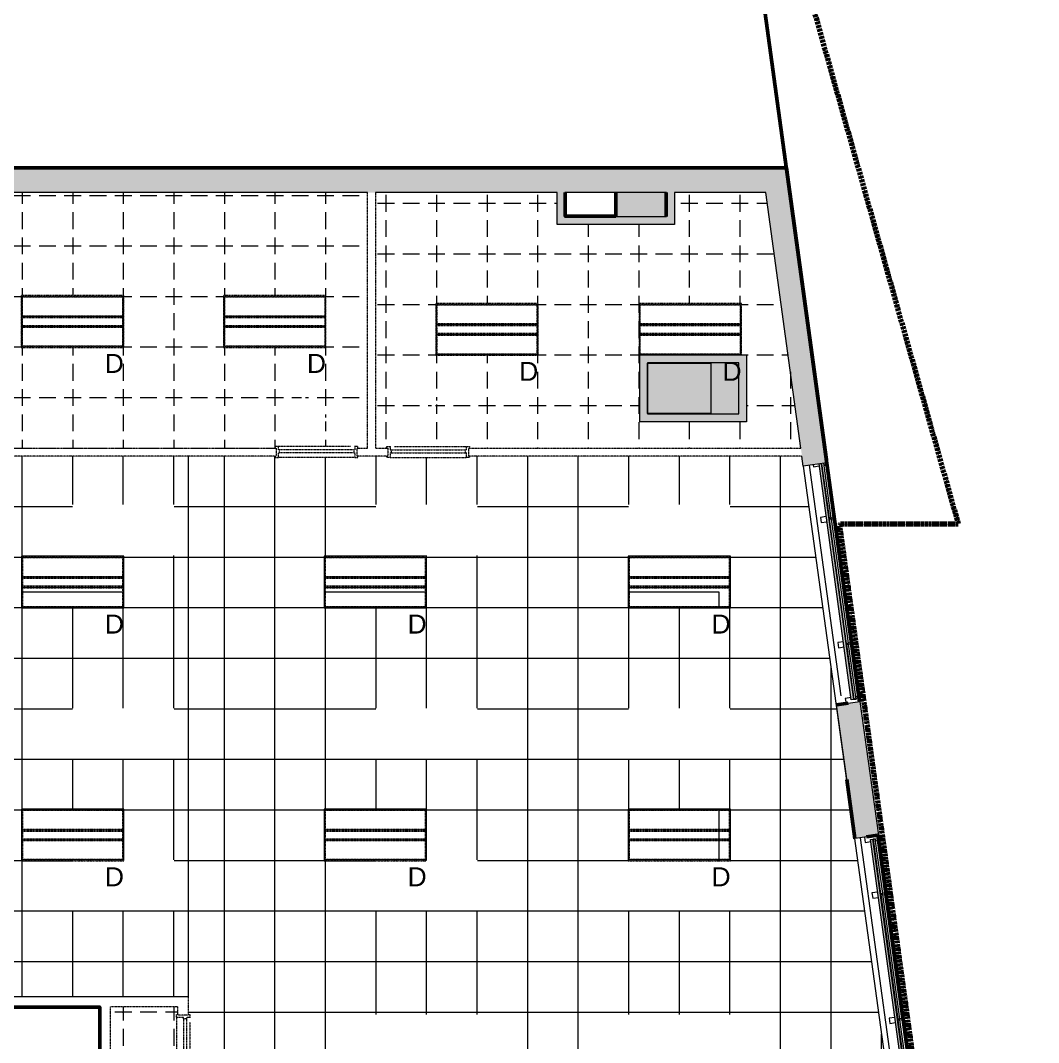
# Model space of a CAD drawing. Header units: inches. Extents: x 842 to 2180, y -10 to 1751.
# Drawn here: x 1696.8 to 2180.1, y 995.1 to 1480.4 of the extents above; entities that cross this region are included whole.
import ezdxf

# ---------------------------------------------------------------- set-up
doc = ezdxf.new("R2010")
doc.units = ezdxf.units.IN
doc.header["$MEASUREMENT"] = 0
doc.linetypes.add('Demolished', pattern=[0.1875, 0.125, -0.0625])
doc.linetypes.add('IMPORT-Orbis_BB$0$TI_Grid_E957150$0$PROPERTY _2_', pattern=[1.546875, 1.3125, -0.046875, 0.046875, -0.046875, 0.046875, -0.046875])
for name, color, linetype, lineweight in [('A-CLNG', 13, 'Demolished', 9), ('A-CLNG-PATT', 13, 'Demolished', 9), ('A-DOOR', 31, 'Continuous', 13), ('A-GLAZ-CURT', 52, 'Continuous', 13), ('A-WALL-PATT', 111, 'Continuous', 13), ('E-LITE-EQPM', 33, 'Demolished', 9), ('E-LITE-EQPM-IDEN', 33, 'Continuous', 9), ('hide', 7, 'Continuous', 9), ('I-WALL', 2, 'Continuous', 13), ('Orbis - Background_dwg', 8, 'Continuous', 9), ('Orbis_BB$0$A-Glaz-Assm', 250, 'Continuous', 20), ('Orbis_BB$0$A-Glaz-Assm-Blow', 10, 'Continuous', 13), ('Orbis_BB$0$A-Glaz-Assm-Glaz', 250, 'Continuous', 20), ('Orbis_BB$0$A-Wall-Exst', 7, 'Continuous', 9), ('Orbis_BB$0$TI_ARCH-02_E957150$0$A-Wall-Blow', 130, 'Continuous', 30), ('Orbis_BB$0$TI_Grid_E957150$0$C-Prop', 170, 'IMPORT-Orbis_BB$0$TI_Grid_E957150$0$PROPERTY _2_', 70), ('Orbis_BB$0$TI_Grid_E957150$0$S-02-COLS-CONC', 50, 'Continuous', 50), ('Orbis_BB$0$TI_Grid_E957150$0$S-02-COLS-CONC-PATT', 250, 'Continuous', 20), ('Orbis_BB$0$TI_Grid_E957150$0$S-03-COLS-CONC-PATT', 250, 'Continuous', 20), ('Orbis_BB$0$TI_Grid_E957150$0$S-04-COLS-CONC', 50, 'Continuous', 50), ('Orbis_BB$0$TI_Grid_E957150$0$S-04-COLS-CONC-PATT', 250, 'Continuous', 20), ('Orbis_BB$0$TI_Grid_E957150$0$S-05-COLS-CONC', 50, 'Continuous', 50), ('Orbis_BB$0$TI_Grid_E957150$0$S-05-COLS-CONC-PATT', 250, 'Continuous', 20), ('Orbis_BB$0$TI_Grid_E957150$0$S-06-COLS-CONC', 50, 'Continuous', 50), ('Orbis_BB$0$TI_Grid_E957150$0$S-06-COLS-CONC-PATT', 250, 'Continuous', 20), ('Orbis_BB$0$TI_Grid_E957150$0$S-07-COLS-CONC', 50, 'Continuous', 50), ('Orbis_BB$0$TI_Grid_E957150$0$S-07-COLS-CONC-PATT', 250, 'Continuous', 20), ('Orbis_BB$0$TI_Grid_E957150$0$S-08-COLS-CONC', 50, 'Continuous', 50), ('Orbis_BB$0$TI_Grid_E957150$0$S-08-COLS-CONC-PATT', 250, 'Continuous', 20), ('Orbis_BB$0$TI_Grid_E957150$0$S-09-COLS-CONC', 50, 'Continuous', 50), ('Orbis_BB$0$TI_Grid_E957150$0$S-09-COLS-CONC-PATT', 250, 'Continuous', 20), ('Orbis_BB$0$TI_Grid_E957150$0$S-11-COLS-CONC', 50, 'Continuous', 50), ('Orbis_BB$0$TI_Grid_E957150$0$S-11-COLS-CONC-PATT', 250, 'Continuous', 20), ('Orbis_BB$0$TI_Grid_E957150$0$S-12-COLS-CONC', 50, 'Continuous', 50), ('Orbis_BB$0$TI_Grid_E957150$0$S-12-COLS-CONC-PATT', 250, 'Continuous', 20), ('Orbis_BB$0$TI_Grid_E957150$0$S-P1-COLS-CONC', 50, 'Continuous', 50), ('Orbis_BB$0$TI_Grid_E957150$0$S-P1-COLS-CONC-PATT', 250, 'Continuous', 20), ('Orbis_BB$0$TI_Grid_E957150$0$S-P2-WALL-CONC', 50, 'Continuous', 50), ('Orbis_BB$0$TI_Grid_E957150$0$S-P4-COLS-CONC', 50, 'Continuous', 50), ('Orbis_BB$0$TI_Grid_E957150$0$S-P4-COLS-CONC-PATT', 250, 'Continuous', 20), ('Orbis_Furn$0$A-Furn', 7, 'Continuous', 9), ('S-COLS', 52, 'Continuous', 13)]:
    doc.layers.add(name, color=color, linetype=linetype, lineweight=lineweight)
doc.styles.add('Arial', font='arial.ttf', dxfattribs={"height": 9})

# ---------------------------------------------------------------- blocks, each defined once
blk = doc.blocks.new('Concrete-Rectangular-Column - 24 x 30-6914152-Level XX  RCP DEMO')
at = {"layer": 'S-COLS', "lineweight": 9}
blk.add_hatch(color=7, dxfattribs=at).paths.add_polyline_path([(12, -15), (12, 15), (-12, 15), (-12, -15)], flags=0)
at = {"layer": 'S-COLS', "color": 8, "lineweight": 20}
for p, q in [((-12, 15), (12, 15)), ((-12, -15), (-12, 15)), ((12, 15), (12, -15)), ((12, -15), (-12, -15))]:
    blk.add_line(p, q, dxfattribs=at)
blk = doc.blocks.new('Door - Single - Solid Door-7323222-Level XX  RCP DEMO')
at = {"layer": 'A-DOOR', "color": 250, "linetype": 'Demolished', "lineweight": 20}
for p, q in [((-15.63, 1.96), (-15.63, 2.71)), ((-15.63, 2.71), (-14.13, 2.71)), ((-14.13, 2.71), (-14.13, 1.21)), ((-14.13, 1.21), (-13.63, 1.21)), ((-13.63, 1.21), (-13.63, -0.29)), ((21.62, -0.29), (21.62, 1.21)), ((21.62, 1.21), (22.12, 1.21)), ((22.12, 1.21), (22.12, 2.71)), ((22.12, 2.71), (23.62, 2.71)), ((23.62, 2.71), (23.62, 1.96)), ((-15.63, -2.54), (-15.63, -1.79)), ((-14.13, -2.54), (-15.63, -2.54)), ((-13.63, -0.29), (-14.13, -0.29)), ((-14.13, -0.29), (-14.13, -2.54)), ((22.12, -0.29), (21.62, -0.29)), ((22.12, -2.54), (22.12, -0.29)), ((23.62, -2.54), (22.12, -2.54)), ((23.62, -1.79), (23.62, -2.54))]:
    blk.add_line(p, q, dxfattribs=at)
at = {"layer": 'A-DOOR', "color": 7, "linetype": 'Demolished', "lineweight": 9}
for p, q in [((-14.13, 2.71), (-14.01, 2.71)), ((-13.63, 1.21), (21.62, 1.21)), ((-12.06, 2.71), (22.12, 2.71)), ((-14.13, -2.54), (22.12, -2.54)), ((-13.63, -0.29), (21.62, -0.29))]:
    blk.add_line(p, q, dxfattribs=at)
blk = doc.blocks.new('Door - Single - Solid Door-7323225-Level XX  RCP DEMO')
at = {"layer": 'A-DOOR', "color": 250, "linetype": 'Demolished', "lineweight": 20}
for p, q in [((-14.13, 2.54), (-15.63, 2.54)), ((-15.63, 2.54), (-15.63, 1.79)), ((-14.13, 0.29), (-14.13, 2.54)), ((-13.63, 0.29), (-14.13, 0.29)), ((-13.63, -1.21), (-13.63, 0.29)), ((21.62, 0.29), (21.62, -1.21)), ((22.12, 0.29), (21.62, 0.29)), ((22.12, 2.54), (22.12, 0.29)), ((23.62, 2.54), (22.12, 2.54)), ((23.62, 1.79), (23.62, 2.54)), ((-15.63, -1.96), (-15.63, -2.71)), ((-15.63, -2.71), (-14.13, -2.71)), ((-14.13, -1.21), (-13.63, -1.21)), ((-14.13, -2.71), (-14.13, -1.21)), ((21.62, -1.21), (22.12, -1.21)), ((22.12, -1.21), (22.12, -2.71)), ((22.12, -2.71), (23.62, -2.71)), ((23.62, -2.71), (23.62, -1.96))]:
    blk.add_line(p, q, dxfattribs=at)
at = {"layer": 'A-DOOR', "color": 7, "linetype": 'Demolished', "lineweight": 9}
for p, q in [((-14.13, 2.54), (22.12, 2.54)), ((-13.63, 0.29), (21.62, 0.29)), ((-14.13, -2.71), (-14.01, -2.71)), ((-13.63, -1.21), (21.62, -1.21)), ((-12.06, -2.71), (22.12, -2.71))]:
    blk.add_line(p, q, dxfattribs=at)
blk = doc.blocks.new('Door - Single - Solid Door-6924479-Level XX  RCP DEMO')
at = {"layer": 'A-DOOR', "color": 250, "linetype": 'Demolished', "lineweight": 20}
for p, q in [((-15.63, 2.53), (-15.63, 3.28)), ((-15.63, 3.28), (-14.13, 3.28)), ((-14.13, 3.28), (-14.13, 1.78)), ((-14.13, 1.78), (-13.63, 1.78)), ((-13.63, 0.28), (-14.13, 0.28)), ((-14.13, 0.28), (-14.13, -3.1)), ((-13.63, 1.78), (-13.63, 0.28)), ((21.62, 0.28), (21.62, 1.78)), ((21.62, 1.78), (22.12, 1.78)), ((22.12, 0.28), (21.62, 0.28)), ((22.12, 1.78), (22.12, 3.28)), ((22.12, 3.28), (23.62, 3.28)), ((22.12, -3.1), (22.12, 0.28)), ((23.62, 3.28), (23.62, 2.53)), ((-15.63, -3.1), (-15.63, -2.35)), ((-14.13, -3.1), (-15.63, -3.1)), ((23.62, -3.1), (22.12, -3.1)), ((23.62, -2.35), (23.62, -3.1))]:
    blk.add_line(p, q, dxfattribs=at)
at = {"layer": 'A-DOOR', "color": 7, "linetype": 'Demolished', "lineweight": 9}
for p, q in [((-14.13, 3.28), (-14.01, 3.28)), ((-13.63, 1.78), (21.62, 1.78)), ((-13.63, 0.28), (21.62, 0.28)), ((-12.06, 3.28), (22.12, 3.28)), ((-14.13, -3.1), (22.12, -3.1))]:
    blk.add_line(p, q, dxfattribs=at)
blk = doc.blocks.new('System Panel - Glazed-7329273-Level XX  RCP DEMO')
at = {"layer": 'A-GLAZ-CURT', "lineweight": 9}
blk.add_hatch(color=7, dxfattribs=at).paths.add_polyline_path([(56.5, -1.75), (56.5, -0.75), (-56.5, -0.75), (-56.5, -1.75), (16.64, -1.75)], flags=0)
at = {"layer": 'A-GLAZ-CURT', "color": 8, "lineweight": 20}
for p, q in [((-56.5, -1.75), (-56.5, -0.75)), ((-56.5, -0.75), (56.5, -0.75)), ((56.5, -1.75), (-56.5, -1.75)), ((56.5, -0.75), (56.5, -1.75))]:
    blk.add_line(p, q, dxfattribs=at)
blk = doc.blocks.new('L-Recessed-Axis-Plano - 2 X 4-4550867-Level XX  RCP DEMO')
at = {"layer": 'E-LITE-EQPM', "color": 7}
for p, q in [((23.91, 11.87), (-23.91, 11.87)), ((-23.91, 11.87), (-23.91, -11.88)), ((-23.87, -11.56), (-23.87, 11.56)), ((-23.87, 11.56), (23.88, 11.56)), ((23.88, 11.56), (23.88, -11.56)), ((23.91, -11.88), (23.91, 11.87)), ((-23.87, 2.74), (23.88, 2.74)), ((23.88, 2.51), (-23.87, 2.51)), ((-23.87, 2.3), (23.88, 2.3)), ((-23.87, 2.2), (23.88, 2.2)), ((-23.87, 1.83), (23.88, 1.83)), ((-23.87, -1.83), (23.88, -1.83)), ((-23.87, -2.2), (23.88, -2.2)), ((-23.87, -2.3), (23.88, -2.3)), ((-23.87, -2.51), (23.88, -2.51)), ((-23.87, -2.74), (23.88, -2.74)), ((-23.91, -11.88), (23.91, -11.88)), ((23.88, -11.56), (-23.87, -11.56))]:
    blk.add_line(p, q, dxfattribs=at)
blk = doc.blocks.new('Orbis - Background_dwg__U49-7347731-Level XX  RCP DEMO')
at = {"layer": 'Orbis_BB$0$TI_Grid_E957150$0$S-12-COLS-CONC-PATT', "lineweight": 50}
blk.add_hatch(color=50, dxfattribs=at).paths.add_polyline_path([(12702.79, 2100.91), (12702.79, 2123.71), (12731.66, 2123.71), (12731.66, 2123.79), (12702.79, 2123.79), (12702.79, 2100.91)], flags=0)
at = {"layer": 'Orbis_BB$0$TI_Grid_E957150$0$S-12-COLS-CONC'}
blk.add_line((12731.66, 2123.79), (12731.66, 2123.71), dxfattribs=at)
blk = doc.blocks.new('Orbis - Background_dwg_Orbis_BB-7347761-Level XX  RCP DEMO')
at = {"layer": 'Orbis_BB$0$A-Wall-Exst'}
h = blk.add_hatch(color=256, dxfattribs=at)
h.paths.add_polyline_path([(12333.85, 2108.54), (12344.66, 2108.54), (12344.66, 2108.91), (12240.66, 2108.91), (12240.66, 2208.41), (12344.66, 2208.41), (12344.66, 2208.79), (12240.04, 2208.79), (12240.04, 2108.54), (12311.71, 2108.54)], flags=0)
h.paths.add_polyline_path([(12029.66, 2215.66), (12224.79, 2215.66), (12224.79, 2216.04), (12344.66, 2216.04), (12344.66, 2216.41), (12008.66, 2216.41), (12008.66, 2215.66), (12024.66, 2215.66)], flags=0)
h.paths.add_polyline_path([(12650.03, 2215.91), (12687.66, 2215.91), (12687.66, 2216.41), (12368.66, 2216.41), (12368.66, 2215.91), (12573.54, 2215.91)], flags=0)
h.paths.add_polyline_path([(11868.29, 2216.04), (11984.66, 2216.04), (11984.66, 2216.41), (11868.66, 2216.41), (11868.66, 2243.04), (11860.83, 2243.04), (11860.83, 2267.04), (11868.66, 2267.04), (11868.66, 2506.91), (11860.66, 2506.91), (11860.66, 2290.92), (11858.66, 2290.92), (11858.66, 2525.91), (11860.66, 2525.91), (11860.66, 2530.91), (11853.66, 2530.91), (11853.66, 2283.92), (11860.66, 2283.92), (11860.66, 2235.92), (11648.66, 2235.92), (11648.66, 2242.91), (11640.66, 2242.91), (11640.66, 2235.54), (11868.29, 2235.54), (11868.29, 2216.95)], flags=0)
h.paths.add_polyline_path([(12565.45, 2522.91), (12663.66, 2522.91), (12663.66, 2530.91), (12380.66, 2530.91), (12380.66, 2522.91)], flags=0)
h.paths.add_polyline_path([(11884.66, 2522.91), (11972.66, 2522.91), (11972.66, 2530.91), (11884.66, 2530.91)], flags=0)
h.paths.add_polyline_path([(12332.66, 2522.91), (12332.66, 2530.91), (12020.66, 2530.91), (12020.66, 2522.91), (12227.13, 2522.91)], flags=0)
h = blk.add_hatch(color=256, dxfattribs=at)
h.paths.add_polyline_path([(12822.75, 1740.71), (12822.78, 1740.71), (12822.75, 1740.75)], flags=0)
h.paths.add_polyline_path([(12801.21, 1897.99), (12801.3, 1898), (12797.38, 1925.91), (12799.29, 1911.94)], flags=0)
h.paths.add_polyline_path([(12787.64, 2077.81), (12787.68, 2077.81), (12768.66, 2216.41), (12711.66, 2216.41), (12711.66, 2215.91), (12768.73, 2215.91), (12787.59, 2078.19)], flags=0)
h.paths.add_polyline_path([(12354, 2096.91), (12372.66, 2096.91), (12372.66, 2097.29), (12337.6, 2097.29), (12337.6, 2096.91), (12347.7, 2096.91)], flags=0)
h.paths.add_polyline_path([(12371.86, 2102.54), (12372.66, 2102.54), (12372.66, 2128.91), (12356.66, 2128.91), (12356.66, 2188.41), (12356.54, 2188.41), (12356.54, 2127.21), (12371.6, 2127.21), (12371.6, 2103.21), (12368.66, 2103.21), (12368.66, 2102.54), (12371.6, 2102.54)], flags=0)
h.paths.add_polyline_path([(12352.66, 2127.21), (12352.79, 2127.21), (12352.79, 2191.85), (12352.66, 2191.85), (12352.66, 2169.47)], flags=0)
h.paths.add_polyline_path([(12001.74, 2189.41), (12001.74, 2189.41), (12001.66, 2189.41)], flags=0)
h.paths.add_polyline_path([(12376.58, 2192.16), (12380.79, 2192.16), (12380.79, 2204.66), (12380.66, 2204.66), (12380.66, 2192.41), (12368.66, 2192.41), (12368.66, 2192.16), (12372.83, 2192.16)], flags=0)
h.paths.add_polyline_path([(12687.66, 2193.29), (12687.66, 2193.41), (12663.66, 2193.41), (12663.66, 2204.66), (12663.54, 2204.66), (12663.54, 2193.29), (12666.66, 2193.29)], flags=0)
h.paths.add_polyline_path([(12711.79, 2193.29), (12711.79, 2204.66), (12711.66, 2204.64), (12711.66, 2193.29)], flags=0)
h.paths.add_polyline_path([(11972.54, 2193.29), (11984.66, 2193.29), (11984.66, 2193.41), (11972.66, 2193.41), (11972.66, 2204.79), (11972.54, 2204.79), (11972.54, 2193.75)], flags=0)
h.paths.add_polyline_path([(11648.79, 2223.92), (11648.79, 2224.29), (11640.58, 2224.29), (11640.58, 2223.92)], flags=0)
h.paths.add_polyline_path([(11636.66, 2223.92), (11636.83, 2223.92), (11636.83, 2224.29), (11636.66, 2224.29)], flags=0)
h.paths.add_polyline_path([(11640.58, 2235.54), (11640.66, 2235.54), (11640.66, 2242.91), (11624.66, 2242.91), (11624.66, 2244.31), (11622.05, 2244.31), (11622.05, 2274.31), (11624.66, 2274.31), (11624.66, 2274.91), (11640.66, 2274.91), (11640.66, 2284.42), (11636.66, 2284.42), (11636.66, 2278.91), (11620.66, 2278.91), (11620.66, 2238.91), (11636.66, 2238.91), (11636.66, 2235.54), (11636.83, 2235.54), (11636.84, 2239.09), (11640.58, 2239.09)], flags=0)
blk.add_hatch(color=256, dxfattribs=at).paths.add_polyline_path([(12746.04, 2099.54), (12746.04, 2123.79), (12731.66, 2123.79), (12731.66, 2123.71), (12732.79, 2123.71), (12732.79, 2099.71), (12702.79, 2099.71), (12702.79, 2099.54), (12736.61, 2099.54)], flags=0)
at = {"layer": 'Orbis_BB$0$TI_Grid_E957150$0$S-02-COLS-CONC-PATT', "lineweight": 9}
h = blk.add_hatch(color=7, dxfattribs=at)
h.paths.add_polyline_path([(12711.66, 2193.29), (12711.66, 2204.66), (12687.66, 2204.66), (12687.66, 2193.29)], flags=0)
h.paths.add_polyline_path([(12687.66, 2215.91), (12711.66, 2215.91), (12711.66, 2216.41), (12687.66, 2216.41)], flags=0)
blk.add_hatch(color=7, dxfattribs=at).paths.add_polyline_path([(12702.79, 2100.91), (12702.79, 2123.71), (12731.66, 2123.71), (12731.66, 2123.79), (12702.79, 2123.79), (12702.79, 2100.91)], flags=0)
at = {"layer": 'Orbis_BB$0$TI_Grid_E957150$0$S-03-COLS-CONC-PATT', "lineweight": 9}
blk.add_hatch(color=7, dxfattribs=at).paths.add_polyline_path([(12702.79, 2100.91), (12702.79, 2123.71), (12731.66, 2123.71), (12731.66, 2123.79), (12702.79, 2123.79), (12702.79, 2100.91)], flags=0)
at = {"layer": 'Orbis_BB$0$TI_Grid_E957150$0$S-04-COLS-CONC-PATT', "lineweight": 9}
blk.add_hatch(color=7, dxfattribs=at).paths.add_polyline_path([(12702.79, 2100.91), (12702.79, 2123.71), (12731.66, 2123.71), (12731.66, 2123.79), (12702.79, 2123.79), (12702.79, 2100.91)], flags=0)
at = {"layer": 'Orbis_BB$0$TI_Grid_E957150$0$S-05-COLS-CONC-PATT', "lineweight": 9}
blk.add_hatch(color=7, dxfattribs=at).paths.add_polyline_path([(12702.79, 2100.91), (12702.79, 2123.71), (12731.66, 2123.71), (12731.66, 2123.79), (12702.79, 2123.79), (12702.79, 2100.91)], flags=0)
at = {"layer": 'Orbis_BB$0$TI_Grid_E957150$0$S-06-COLS-CONC-PATT', "lineweight": 9}
blk.add_hatch(color=7, dxfattribs=at).paths.add_polyline_path([(12702.79, 2100.91), (12702.79, 2123.71), (12731.66, 2123.71), (12731.66, 2123.79), (12702.79, 2123.79), (12702.79, 2100.91)], flags=0)
at = {"layer": 'Orbis_BB$0$TI_Grid_E957150$0$S-07-COLS-CONC-PATT', "lineweight": 9}
blk.add_hatch(color=7, dxfattribs=at).paths.add_polyline_path([(12702.79, 2100.91), (12702.79, 2123.71), (12731.66, 2123.71), (12731.66, 2123.79), (12702.79, 2123.79), (12702.79, 2100.91)], flags=0)
at = {"layer": 'Orbis_BB$0$TI_Grid_E957150$0$S-08-COLS-CONC-PATT', "lineweight": 9}
blk.add_hatch(color=7, dxfattribs=at).paths.add_polyline_path([(12702.79, 2100.91), (12702.79, 2123.71), (12731.66, 2123.71), (12731.66, 2123.79), (12702.79, 2123.79), (12702.79, 2100.91)], flags=0)
at = {"layer": 'Orbis_BB$0$TI_Grid_E957150$0$S-09-COLS-CONC-PATT', "lineweight": 9}
blk.add_hatch(color=7, dxfattribs=at).paths.add_polyline_path([(12702.79, 2100.91), (12702.79, 2123.71), (12731.66, 2123.71), (12731.66, 2123.79), (12702.79, 2123.79), (12702.79, 2100.91)], flags=0)
at = {"layer": 'Orbis_BB$0$TI_Grid_E957150$0$S-11-COLS-CONC-PATT', "lineweight": 9}
blk.add_hatch(color=7, dxfattribs=at).paths.add_polyline_path([(12702.79, 2100.91), (12702.79, 2123.71), (12731.66, 2123.71), (12731.66, 2123.79), (12702.79, 2123.79), (12702.79, 2100.91)], flags=0)
at = {"layer": 'Orbis_BB$0$TI_Grid_E957150$0$S-P1-COLS-CONC-PATT', "lineweight": 9}
h = blk.add_hatch(color=7, dxfattribs=at)
h.paths.add_polyline_path([(12711.66, 2193.29), (12711.66, 2204.66), (12687.66, 2204.66), (12687.66, 2193.29)], flags=0)
h.paths.add_polyline_path([(12687.66, 2215.91), (12711.66, 2215.91), (12711.66, 2216.41), (12687.66, 2216.41)], flags=0)
blk.add_hatch(color=7, dxfattribs=at).paths.add_polyline_path([(12702.79, 2100.91), (12702.79, 2123.71), (12731.66, 2123.71), (12731.66, 2123.79), (12702.79, 2123.79), (12702.79, 2100.91)], flags=0)
at = {"layer": 'Orbis_BB$0$TI_Grid_E957150$0$S-P4-COLS-CONC-PATT', "lineweight": 9}
h = blk.add_hatch(color=7, dxfattribs=at)
h.paths.add_polyline_path([(12711.66, 2193.29), (12711.66, 2204.66), (12687.66, 2204.66), (12687.66, 2193.29)], flags=0)
h.paths.add_polyline_path([(12687.66, 2215.91), (12711.66, 2215.91), (12711.66, 2216.41), (12687.66, 2216.41)], flags=0)
blk.add_hatch(color=7, dxfattribs=at).paths.add_polyline_path([(12702.79, 2100.91), (12702.79, 2123.71), (12731.66, 2123.71), (12731.66, 2123.79), (12702.79, 2123.79), (12702.79, 2100.91)], flags=0)
at = {"layer": 'Orbis_BB$0$A-Glaz-Assm'}
for p, q in [((12787.59, 2050.8), (12784.87, 2050.43)), ((12795.73, 1991.36), (12793.01, 1990.98)), ((12796.98, 1962), (12797.97, 1962.14)), ((12812.02, 1872.47), (12809.3, 1872.09)), ((12820.16, 1813.02), (12817.44, 1812.65))]:
    blk.add_line(p, q, dxfattribs=at)
at = {"layer": 'Orbis_BB$0$A-Glaz-Assm', "flags": 128}
for points in [[(12781.44, 2075.45), (12781.58, 2074.45), (12784.3, 2074.83)], [(12785.29, 2074.96), (12785.54, 2075), (12785.4, 2075.99)], [(12786.39, 2076.12), (12786.53, 2075.13), (12787.52, 2075.27), (12787.38, 2076.26)], [(12784.87, 2050.43), (12785.21, 2047.95), (12787.93, 2048.33)], [(12788.92, 2048.46), (12789.17, 2048.5), (12789.03, 2049.49), (12791.01, 2049.76), (12790.95, 2050.25), (12788.97, 2049.98), (12788.83, 2050.97), (12788.58, 2050.94)], [(12793.01, 1990.98), (12793.35, 1988.51), (12796.07, 1988.88)], [(12797.06, 1989.02), (12797.31, 1989.05), (12797.18, 1990.04), (12799.16, 1990.31), (12799.09, 1990.81), (12797.11, 1990.54), (12796.97, 1991.53), (12796.72, 1991.49)], [(12799.36, 1964.85), (12796.64, 1964.48), (12796.98, 1962)], [(12802.92, 1962.84), (12802.58, 1965.3), (12801.59, 1965.16), (12801.73, 1964.17), (12800.74, 1964.03), (12800.6, 1965.02), (12800.36, 1964.99)], [(12805.67, 1898.59), (12806, 1896.12), (12808.73, 1896.49)], [(12809.72, 1896.63), (12809.97, 1896.66), (12809.83, 1897.65), (12810.82, 1897.79), (12810.96, 1896.8), (12811.95, 1896.93), (12811.61, 1899.41), (12806.77, 1898.75)], [(12809.3, 1872.09), (12809.63, 1869.62), (12812.36, 1869.99)], [(12813.35, 1870.13), (12813.6, 1870.16), (12813.46, 1871.15), (12815.44, 1871.42), (12815.38, 1871.92), (12813.39, 1871.65), (12813.26, 1872.64), (12813.01, 1872.6)], [(12817.44, 1812.65), (12817.78, 1810.17), (12820.5, 1810.55)], [(12821.49, 1810.68), (12821.74, 1810.72), (12821.6, 1811.71), (12823.59, 1811.98), (12823.52, 1812.47), (12821.54, 1812.2), (12821.4, 1813.19), (12821.15, 1813.16)]]:
    blk.add_lwpolyline(points, dxfattribs=at)
at = {"layer": 'Orbis_BB$0$A-Glaz-Assm-Blow'}
for p, q in [((12779.46, 2075.17), (12794.45, 1965.7)), ((12790.95, 2050.25), (12787.52, 2075.27)), ((12799.09, 1990.81), (12791.01, 2049.76)), ((12802.58, 1965.3), (12799.16, 1990.31)), ((12803.68, 1898.31), (12818.88, 1787.36)), ((12815.38, 1871.92), (12811.95, 1896.93)), ((12823.52, 1812.47), (12815.44, 1871.42)), ((12827.01, 1786.96), (12823.59, 1811.98))]:
    blk.add_line(p, q, dxfattribs=at)
at = {"layer": 'Orbis_BB$0$A-Glaz-Assm-Glaz', "flags": 128}
blk.add_lwpolyline([(12785.4, 2075.99), (12788.97, 2049.98), (12789.96, 2050.12), (12786.39, 2076.12)], dxfattribs=at)
for points in [[(12789.03, 2049.49), (12797.11, 1990.54), (12798.1, 1990.67), (12790.02, 2049.62)], [(12797.18, 1990.04), (12800.74, 1964.03), (12801.73, 1964.17), (12798.17, 1990.18)], [(12809.83, 1897.65), (12813.39, 1871.65), (12814.38, 1871.78), (12810.82, 1897.79)], [(12813.46, 1871.15), (12821.54, 1812.2), (12822.53, 1812.34), (12814.45, 1871.29)], [(12821.6, 1811.71), (12825.17, 1785.7), (12826.16, 1785.83), (12822.6, 1811.84)]]:
    blk.add_lwpolyline(points, close=True, dxfattribs=at)
at = {"layer": 'Orbis_BB$0$A-Wall-Exst', "color": 50, "lineweight": 50}
for p, q in [((12711.66, 2204.66), (12711.66, 2193.29)), ((12797.97, 1962.14), (12792.52, 1961.39)), ((12806.77, 1898.75), (12812.1, 1899.48))]:
    blk.add_line(p, q, dxfattribs=at)
at = {"layer": 'Orbis_BB$0$A-Wall-Exst', "color": 50, "lineweight": 50, "flags": 128}
for points in [[(12687.66, 2215.91), (12687.66, 2216.41), (12368.66, 2216.41)], [(12787.68, 2077.81), (12768.69, 2216.41), (12715.66, 2216.41), (12711.66, 2216.41), (12711.66, 2215.91)], [(12687.66, 2193.29), (12687.66, 2193.41), (12663.66, 2193.41), (12663.66, 2204.66)], [(12797.38, 1925.91), (12801.21, 1897.99), (12801.3, 1898)]]:
    blk.add_lwpolyline(points, dxfattribs=at)
at = {"layer": 'Orbis_BB$0$TI_ARCH-02_E957150$0$A-Wall-Blow'}
for p, q in [((12803.42, 1962.91), (12783.22, 2110.37)), ((12792.52, 1961.39), (12792.33, 1961.37)), ((12801.06, 1897.97), (12801.21, 1897.99)), ((12827.85, 1784.57), (12812.1, 1899.5))]:
    blk.add_line(p, q, dxfattribs=at)
at = {"layer": 'Orbis_BB$0$TI_Grid_E957150$0$C-Prop', "flags": 128}
for points in [[(11550.5, 2531.92), (12714.12, 2531.92), (12850.26, 2047.16)], [(12850.26, 2047.16), (12794.32, 2047.16), (12793.88, 2046.62), (12888.38, 1360.4), (12888.38, 796.17), (11550.5, 796.17)]]:
    blk.add_lwpolyline(points, dxfattribs=at)
at = {"layer": 'Orbis_BB$0$TI_Grid_E957150$0$S-02-COLS-CONC'}
for p, q in [((12687.66, 2193.29), (12687.66, 2204.66)), ((12711.66, 2204.66), (12711.66, 2193.29)), ((12731.66, 2123.71), (12731.66, 2123.79))]:
    blk.add_line(p, q, dxfattribs=at)
at = {"layer": 'Orbis_BB$0$TI_Grid_E957150$0$S-02-COLS-CONC', "flags": 128}
blk.add_lwpolyline([(12687.66, 2215.91), (12687.66, 2216.41), (12711.66, 2216.41), (12711.66, 2215.91)], dxfattribs=at)
at = {"layer": 'Orbis_BB$0$TI_Grid_E957150$0$S-04-COLS-CONC'}
blk.add_line((12731.66, 2123.71), (12731.66, 2123.79), dxfattribs=at)
at = {"layer": 'Orbis_BB$0$TI_Grid_E957150$0$S-05-COLS-CONC'}
blk.add_line((12731.66, 2123.79), (12731.66, 2123.71), dxfattribs=at)
at = {"layer": 'Orbis_BB$0$TI_Grid_E957150$0$S-06-COLS-CONC'}
blk.add_line((12731.66, 2123.71), (12731.66, 2123.79), dxfattribs=at)
at = {"layer": 'Orbis_BB$0$TI_Grid_E957150$0$S-07-COLS-CONC'}
blk.add_line((12731.66, 2123.79), (12731.66, 2123.71), dxfattribs=at)
at = {"layer": 'Orbis_BB$0$TI_Grid_E957150$0$S-08-COLS-CONC'}
blk.add_line((12731.66, 2123.71), (12731.66, 2123.79), dxfattribs=at)
at = {"layer": 'Orbis_BB$0$TI_Grid_E957150$0$S-09-COLS-CONC'}
blk.add_line((12731.66, 2123.79), (12731.66, 2123.71), dxfattribs=at)
at = {"layer": 'Orbis_BB$0$TI_Grid_E957150$0$S-11-COLS-CONC'}
blk.add_line((12731.66, 2123.79), (12731.66, 2123.71), dxfattribs=at)
at = {"layer": 'Orbis_BB$0$TI_Grid_E957150$0$S-P1-COLS-CONC'}
for p, q in [((12687.66, 2193.29), (12687.66, 2204.66)), ((12711.66, 2204.66), (12711.66, 2193.29)), ((12731.66, 2123.71), (12731.66, 2123.79))]:
    blk.add_line(p, q, dxfattribs=at)
at = {"layer": 'Orbis_BB$0$TI_Grid_E957150$0$S-P1-COLS-CONC', "flags": 128}
blk.add_lwpolyline([(12687.66, 2215.91), (12687.66, 2216.41), (12711.66, 2216.41), (12711.66, 2215.91)], dxfattribs=at)
at = {"layer": 'Orbis_BB$0$TI_Grid_E957150$0$S-P2-WALL-CONC'}
blk.add_line((12812.1, 1899.5), (12827.85, 1784.57), dxfattribs=at)
at = {"layer": 'Orbis_BB$0$TI_Grid_E957150$0$S-P2-WALL-CONC', "flags": 128}
blk.add_lwpolyline([(11550.5, 2530.91), (12712.85, 2530.91), (12737.76, 2442.19), (12803.42, 1962.91)], dxfattribs=at)
at = {"layer": 'Orbis_BB$0$TI_Grid_E957150$0$S-P4-COLS-CONC'}
for p, q in [((12711.66, 2215.91), (12711.66, 2216.41)), ((12687.66, 2204.66), (12687.66, 2193.29)), ((12711.66, 2193.29), (12711.66, 2204.66)), ((12731.66, 2123.79), (12731.66, 2123.71))]:
    blk.add_line(p, q, dxfattribs=at)
at = {"layer": 'Orbis_BB$0$TI_Grid_E957150$0$S-P4-COLS-CONC', "flags": 128}
blk.add_lwpolyline([(12711.66, 2216.41), (12687.66, 2216.41), (12687.66, 2215.91)], dxfattribs=at)
blk.add_blockref('Orbis - Background_dwg__U49-7347731-Level XX  RCP DEMO', (0, 0))
blk = doc.blocks.new('Orbis - Background_dwg-7329766-Level XX  RCP DEMO')
at = {"layer": 'hide'}
h = blk.add_hatch(color=256, dxfattribs=at)
h.paths.add_polyline_path([(1771.48, 941.54), (1771.54, 941.54), (1771.51, 959.23), (1734.43, 959.23), (1734.43, 1012.04), (1292.48, 1012.04), (1292.48, 1011.98), (1734.37, 1011.98), (1734.37, 959.17), (1771.48, 959.17)], flags=0)
h.paths.add_polyline_path([(1209.37, 1016.98), (1209.62, 1016.98), (1209.62, 1036.22), (1209.37, 1036.22), (1209.37, 1031.3)], flags=0)
h.paths.add_polyline_path([(1214.37, 1213.47), (1214.37, 1213.48), (1214.62, 1213.48), (1214.62, 1213.6), (1209.62, 1213.6), (1209.62, 1213.48), (1212.24, 1213.47)], flags=0)
h.paths.add_polyline_path([(1150.88, 1213.6), (1153.88, 1213.6), (1153.88, 1217.35), (1150.88, 1217.35), (1150.88, 1214.37)], flags=0)
h.paths.add_polyline_path([(932.37, 1217.35), (940.5, 1217.35), (940.5, 1292.47), (940.38, 1292.47), (940.38, 1217.47), (932.37, 1217.47)], flags=0)
h.paths.add_polyline_path([(940.45, 1319.16), (940.45, 1324.47), (940.38, 1324.47), (940.38, 1319.16)], flags=0)
h.paths.add_polyline_path([(932.36, 1319.16), (932.37, 1319.16), (932.37, 1324.47), (932.29, 1324.47), (932.29, 1319.16)], flags=0)
h.paths.add_polyline_path([(928.54, 1319.16), (928.54, 1324.47), (928.37, 1324.47), (928.37, 1319.16)], flags=0)
h.paths.add_polyline_path([(928.37, 1327.47), (928.54, 1327.47), (928.54, 1417.98), (928.37, 1417.98), (928.37, 1363.53)], flags=0)
h.paths.add_polyline_path([(932.29, 1327.47), (932.37, 1327.47), (932.37, 1417.98), (932.29, 1417.98), (932.29, 1363.53)], flags=0)
h.paths.add_polyline_path([(940.38, 1327.47), (940.5, 1327.47), (940.5, 1417.98), (940.38, 1417.98), (940.38, 1363.53)], flags=0)
at = {"layer": 'hide', "color": 50, "lineweight": 50, "flags": 128}
blk.add_lwpolyline([(1292.48, 1012.04), (1292.48, 1011.98), (1734.37, 1011.98), (1734.37, 959.17), (1771.48, 959.17)], dxfattribs=at)
at = {"layer": 'Orbis_Furn$0$A-Furn'}
for p, q in [((1697.25, 1209.1), (1697.65, 1209.1)), ((1697.68, 1209.1), (1745.43, 1209.1)), ((1745.47, 1209.1), (1745.87, 1209.1)), ((1840.93, 1209.1), (1841.34, 1209.1)), ((1841.37, 1209.1), (1889.12, 1209.1)), ((1889.15, 1209.1), (1889.56, 1209.1)), ((1985.25, 1209.1), (1985.65, 1209.1)), ((2028.3, 1201.85), (2028.3, 1201.45)), ((2028.3, 1106.01), (2028.3, 1105.6)), ((2028.3, 1105.29), (2028.3, 1096.46)), ((2028.3, 1095.55), (2028.3, 1091.9)), ((2028.3, 1090.99), (2028.3, 1082.16)), ((2028.3, 1081.85), (2028.3, 1081.45))]:
    blk.add_line(p, q, dxfattribs=at)
at = {"layer": 'Orbis_Furn$0$A-Furn', "flags": 128}
blk.add_lwpolyline([(1985.68, 1209.1), (2028.3, 1209.1), (2028.3, 1202.16)], dxfattribs=at)
blk.add_blockref('Orbis - Background_dwg_Orbis_BB-7347761-Level XX  RCP DEMO', (-10708.29, -805.94))

msp = doc.modelspace()

# ---------------------------------------------------------------- hatches: boundary and pattern name
at = {"layer": 'A-CLNG-PATT', "lineweight": 13}
h = msp.add_hatch(dxfattribs=at)
h.set_pattern_fill('FP2_4', color=10, style=0, pattern_type=2)
h.set_pattern_definition([(0, (1769.56, 1349.352), (24, -24), [4, -4, 8, -4, -4]), (0, (1769.56, 1349.352), (24, -24), [-20, 4, 0]), (270, (1769.56, 1349.352), (-24, -24), [4, -4, 8, -4, -4]), (270, (1769.56, 1349.352), (-24, -24), [-20, 4, 0])])
h.paths.add_polyline_path([(1857, 1277.35), (1861.5, 1277.35), (1861.5, 1398.72), (1676.25, 1398.72), (1676.25, 1382.48), (1668.29, 1382.48), (1668.29, 1277.35), (1817.75, 1277.35), (1817.75, 1278.1), (1853.43, 1278.1), (1828.94, 1302.59), (1829.91, 1303.56), (1855.37, 1278.1), (1857, 1278.1)], flags=0)
h.paths.add_polyline_path([(1745.78, 1325.2), (1697.15, 1325.2), (1697.15, 1349.76), (1745.78, 1349.76)], flags=0)
h.paths.add_polyline_path([(1841.78, 1325.2), (1793.15, 1325.2), (1793.15, 1349.76), (1841.78, 1349.76)], flags=0)
h = msp.add_hatch(dxfattribs=at)
h.set_pattern_fill('FP2_5', color=10, style=0, pattern_type=2)
h.set_pattern_definition([(0, (1966.246, 1345.6), (24, -24), [4, -4, 8, -4, -4]), (0, (1966.246, 1345.6), (24, -24), [-20, 4, 0]), (270, (1966.246, 1345.6), (-24, -24), [4, -4, 8, -4, -4]), (270, (1966.246, 1345.6), (-24, -24), [-20, 4, 0])])
h.paths.add_polyline_path([(2067.25, 1277.35), (2050.62, 1398.72), (2007.25, 1398.72), (2007.25, 1383.6), (1951.5, 1383.6), (1951.5, 1398.72), (1865.25, 1398.72), (1865.25, 1277.35), (1870.75, 1277.35), (1870.75, 1278.1), (1872.37, 1278.1), (1897.83, 1303.56), (1898.8, 1302.59), (1874.31, 1278.1), (1910, 1278.1), (1910, 1277.35), (2061.98, 1277.35)], flags=0)
h.paths.add_polyline_path([(2037.75, 1289.85), (1990.75, 1289.85), (1990.75, 1321.44), (1990.43, 1321.44), (1990.43, 1346.01), (2039.06, 1346.01), (2039.06, 1321.6), (2041.5, 1321.6), (2041.5, 1289.85)], flags=0)
h.paths.add_polyline_path([(1942.56, 1321.44), (1893.93, 1321.44), (1893.93, 1346.01), (1942.56, 1346.01)], flags=0)
at = {"layer": 'A-CLNG-PATT', "linetype": 'Continuous', "lineweight": 13}
h = msp.add_hatch(dxfattribs=at)
h.set_pattern_fill('FP2_16', color=256, style=0, pattern_type=2)
h.set_pattern_definition([(0, (1505.56, 1153.602), (0, -24), []), (270, (1505.56, 1153.602), (-24, -1e-15), [])])
h.paths.add_polyline_path([(1772.58, 1016.92), (1776.42, 1016.92), (1776.42, 1273.6), (1625.56, 1273.6), (1625.56, 1291.35), (1519.45, 1291.35), (1519.45, 1274.47), (1464.75, 1274.47), (1464.75, 1273.72), (1425.5, 1273.72), (1425.5, 1274.47), (1292.48, 1274.47), (1292.48, 1225.88), (1313.56, 1225.88), (1313.56, 1201.32), (1292.48, 1201.32), (1292.48, 1106.01), (1313.97, 1106.01), (1313.97, 1081.45), (1292.48, 1081.45), (1292.48, 1050.1), (1296.48, 1050.1), (1296.48, 1016.92), (1771.54, 1016.92)], flags=0)
h.paths.add_polyline_path([(1721.45, 1057.62), (1721.45, 1081.45), (1697.25, 1081.45), (1697.25, 1106.01), (1745.87, 1106.01), (1745.87, 1081.83), (1769.66, 1081.83), (1769.66, 1057.62)], flags=0)
h.paths.add_polyline_path([(1337.45, 1080.62), (1337.45, 1104.83), (1385.66, 1104.83), (1385.66, 1080.62), (1349.68, 1080.62)], flags=0)
h.paths.add_polyline_path([(1601.87, 1081.45), (1553.25, 1081.45), (1553.25, 1106.01), (1601.87, 1106.01), (1601.87, 1086.68)], flags=0)
h.paths.add_polyline_path([(1457.87, 1081.45), (1409.25, 1081.45), (1409.25, 1106.01), (1457.87, 1106.01), (1457.87, 1086.68)], flags=0)
h.paths.add_polyline_path([(1721.45, 1129.62), (1721.45, 1153.83), (1769.66, 1153.83), (1769.66, 1129.62)], flags=0)
h.paths.add_polyline_path([(1434.26, 1152.62), (1433.45, 1152.62), (1433.45, 1176.83), (1481.66, 1176.83), (1481.66, 1152.62)], flags=0)
h.paths.add_polyline_path([(1385.66, 1152.62), (1337.45, 1152.62), (1337.45, 1176.83), (1385.66, 1176.83)], flags=0)
h.paths.add_polyline_path([(1577.66, 1152.62), (1529.45, 1152.62), (1529.45, 1176.83), (1577.66, 1176.83)], flags=0)
h.paths.add_polyline_path([(1730.29, 1201.45), (1697.25, 1201.45), (1697.25, 1226.01), (1745.87, 1226.01), (1745.87, 1201.45)], flags=0)
h.paths.add_polyline_path([(1601.87, 1201.45), (1553.25, 1201.45), (1553.25, 1226.01), (1601.87, 1226.01)], flags=0)
h.paths.add_polyline_path([(1409.25, 1201.45), (1409.25, 1226.01), (1457.87, 1226.01), (1457.87, 1201.45), (1434.26, 1201.45)], flags=0)
h.paths.add_polyline_path([(1730.29, 1226.37), (1721.45, 1226.37), (1721.45, 1250.58), (1769.66, 1250.58), (1769.66, 1226.37)], flags=0)
h = msp.add_hatch(dxfattribs=at)
h.set_pattern_fill('FP2_17', color=256, style=0, pattern_type=2)
h.set_pattern_definition([(90, (1985.56, 721.602), (24, -1e-15), []), (0, (1985.56, 721.602), (0, -24), [])])
h.paths.add_polyline_path([(1877.56, 174.34), (1891.2, 174.34), (1891.2, 230.59), (1889.95, 230.59), (1889.95, 234.59), (2015.75, 234.59), (2015.75, 235.34), (2055, 235.34), (2055, 234.59), (2123.49, 234.59), (2123.49, 320.41), (2169.6, 320.41), (2169.6, 371.34), (2159.2, 371.34), (2159.2, 464.89), (2157.25, 464.89), (2157.25, 477.52), (2168.25, 477.52), (2168.25, 516.03), (2122.41, 516.03), (2122.41, 553), (2167.25, 559.31), (2142.49, 735.46), (2141.87, 735.37), (2132.97, 798.75), (2133.59, 798.84), (2115.19, 929.77), (2080.87, 929.78), (2080.87, 934.77), (2080.98, 934.77), (2080.98, 964), (2109.8, 968.08), (2108.54, 977.09), (2108.61, 977.1), (2067.76, 1273.6), (1910, 1273.6), (1910, 1272.85), (1870.75, 1272.85), (1870.75, 1273.6), (1857, 1273.6), (1857, 1272.85), (1817.75, 1272.85), (1817.75, 1273.6), (1776.42, 1273.6), (1776.42, 1008.45), (1777.17, 1008.45), (1777.17, 1006.82), (1802.62, 981.37), (1801.65, 980.4), (1777.17, 1004.88), (1777.17, 969.2), (1776.42, 969.2), (1776.42, 941.54), (1777.17, 941.54), (1777.17, 902.29), (1776.42, 902.29), (1776.42, 897.36), (1776.62, 897.36), (1776.62, 892.48), (1776.42, 892.48), (1776.42, 593.98), (1830.81, 593.98), (1830.81, 584.1), (1831.56, 584.1), (1831.56, 544.85), (1830.81, 544.85), (1830.81, 279.1), (1831.56, 279.1), (1831.56, 239.85), (1830.81, 239.85), (1830.81, 224.6), (1831.56, 224.6), (1831.56, 185.35), (1830.81, 185.35), (1830.81, 174.34), (1838.31, 174.34), (1838.31, 175.09), (1877.56, 175.09)], flags=0)
h.paths.add_polyline_path([(1853.56, 202.6), (1852.78, 202.7), (1852.06, 203), (1851.44, 203.48), (1850.96, 204.1), (1850.66, 204.83), (1850.56, 205.6), (1850.66, 206.38), (1850.96, 207.1), (1851.44, 207.72), (1852.06, 208.2), (1852.78, 208.5), (1853.56, 208.6), (1854.34, 208.5), (1855.06, 208.2), (1855.68, 207.72), (1856.16, 207.1), (1856.46, 206.38), (1856.56, 205.6), (1856.46, 204.83), (1856.16, 204.1), (1855.68, 203.48), (1855.06, 203), (1854.34, 202.7)], flags=0)
h.paths.add_polyline_path([(1889.39, 265.45), (1864.76, 265.45), (1864.76, 290.01), (1889.39, 290.01)], flags=0)
h.paths.add_polyline_path([(1984.03, 265.45), (1961.15, 265.45), (1961.15, 290.01), (1985.78, 290.01), (1985.78, 265.45)], flags=0)
h.paths.add_polyline_path([(2081.78, 265.45), (2057.15, 265.45), (2057.15, 290.01), (2081.78, 290.01)], flags=0)
h.paths.add_polyline_path([(2020.19, 281.09), (1993.69, 281.09), (1993.69, 319.97), (2023.07, 319.97), (2023.07, 281.09)], flags=0)
h.paths.add_polyline_path([(2020.19, 283.97), (2020.19, 285.97), (1996.57, 285.97), (1996.57, 283.97)], flags=0)
h.paths.add_polyline_path([(2020.19, 315.97), (2020.19, 317.09), (1996.57, 317.09), (1996.57, 315.97), (2019.07, 315.97)], flags=0)
h.paths.add_polyline_path([(1840.93, 361.45), (1840.93, 386.01), (1889.56, 386.01), (1889.56, 361.45), (1857.16, 361.45)], flags=0)
h.paths.add_polyline_path([(1985.25, 361.45), (1985.25, 386.01), (2033.87, 386.01), (2033.87, 361.45), (1993.69, 361.45)], flags=0)
h.paths.add_polyline_path([(2105.34, 385.45), (2105.34, 410.01), (2129.97, 410.01), (2129.97, 385.45), (2110.89, 385.45)], flags=0)
h.paths.add_polyline_path([(2130.16, 457.2), (2105.53, 457.2), (2105.53, 481.76), (2130.16, 481.76), (2130.16, 477.59)], flags=0)
h.paths.add_polyline_path([(1857.16, 481.45), (1840.93, 481.45), (1840.93, 506.01), (1889.56, 506.01), (1889.56, 481.45)], flags=0)
h.paths.add_polyline_path([(1985.25, 481.45), (1985.25, 506.01), (2033.87, 506.01), (2033.87, 481.45), (2026.31, 481.45)], flags=0)
h.paths.add_polyline_path([(2024.93, 516.47), (1993.81, 516.47), (1993.81, 545.41), (2024.93, 545.41), (2024.93, 519.35)], flags=0)
h.paths.add_polyline_path([(1889.56, 601.45), (1840.93, 601.45), (1840.93, 626.01), (1889.56, 626.01)], flags=0)
h.paths.add_polyline_path([(2026.31, 601.45), (1985.25, 601.45), (1985.25, 626.01), (2033.87, 626.01), (2033.87, 601.45)], flags=0)
h.paths.add_polyline_path([(2105.53, 601.69), (2105.53, 626.25), (2130.16, 626.25), (2130.16, 601.69), (2110.89, 601.69)], flags=0)
h.paths.add_polyline_path([(1857.16, 721.45), (1840.93, 721.45), (1840.93, 746.01), (1889.56, 746.01), (1889.56, 721.45)], flags=0)
h.paths.add_polyline_path([(2026.31, 721.45), (1985.25, 721.45), (1985.25, 746.01), (2033.87, 746.01), (2033.87, 721.45)], flags=0)
h.paths.add_polyline_path([(1857.16, 841.45), (1840.93, 841.45), (1840.93, 866.01), (1889.56, 866.01), (1889.56, 841.45)], flags=0)
h.paths.add_polyline_path([(1985.25, 841.45), (1985.25, 866.01), (2033.87, 866.01), (2033.87, 841.45), (2026.31, 841.45)], flags=0)
h.paths.add_polyline_path([(2019.88, 932.47), (1993.87, 932.47), (1993.87, 961.45), (1985.25, 961.45), (1985.25, 986.01), (1985.45, 986.01), (1985.45, 1008.38), (2033.66, 1008.38), (2033.66, 986.01), (2033.87, 986.01), (2033.87, 961.45), (2022.88, 961.45), (2022.88, 932.47)], flags=0)
h.paths.add_polyline_path([(1840.93, 961.45), (1840.93, 986.01), (1865.45, 986.01), (1865.45, 1008.38), (1913.66, 1008.38), (1913.66, 984.17), (1889.56, 984.17), (1889.56, 961.45), (1857.16, 961.45)], flags=0)
h.paths.add_polyline_path([(1913.66, 1057.62), (1865.45, 1057.62), (1865.45, 1081.45), (1840.93, 1081.45), (1840.93, 1106.01), (1889.56, 1106.01), (1889.56, 1081.83), (1913.66, 1081.83)], flags=0)
h.paths.add_polyline_path([(2026.31, 1057.62), (1985.45, 1057.62), (1985.45, 1081.45), (1985.25, 1081.45), (1985.25, 1106.01), (2033.87, 1106.01), (2033.87, 1081.45), (2033.66, 1081.45), (2033.66, 1057.62)], flags=0)
h.paths.add_polyline_path([(2033.66, 1129.62), (1985.45, 1129.62), (1985.45, 1153.83), (2033.66, 1153.83)], flags=0)
h.paths.add_polyline_path([(1865.45, 1129.62), (1865.45, 1153.83), (1913.66, 1153.83), (1913.66, 1129.62)], flags=0)
h.paths.add_polyline_path([(1840.93, 1201.45), (1840.93, 1226.01), (1889.56, 1226.01), (1889.56, 1201.45), (1857.16, 1201.45)], flags=0)
h.paths.add_polyline_path([(1985.25, 1201.45), (1985.25, 1226.01), (2033.87, 1226.01), (2033.87, 1201.45), (2026.31, 1201.45)], flags=0)
h.paths.add_polyline_path([(1865.45, 1226.37), (1865.45, 1250.58), (1913.66, 1250.58), (1913.66, 1226.37)], flags=0)
h.paths.add_polyline_path([(1985.45, 1226.37), (1985.45, 1250.58), (2033.66, 1250.58), (2033.66, 1226.37), (2026.31, 1226.37)], flags=0)
at = {"layer": 'A-CLNG-PATT', "lineweight": 13}
h = msp.add_hatch(dxfattribs=at)
h.set_pattern_fill('FP2_19', color=10, style=0, pattern_type=2)
h.set_pattern_definition([(270, (1745.56, 985.602), (-24, -24), [4, -4, 8, -4, -4]), (270, (1745.56, 985.602), (-24, -24), [-20, 4, 0]), (180, (1745.56, 985.602), (-24, 24), [4, -4, 8, -4, -4]), (180, (1745.56, 985.602), (-24, 24), [-20, 4, 0])])
h.paths.add_polyline_path([(1758.78, 964.11), (1771.54, 964.11), (1771.54, 969.2), (1770.79, 969.2), (1770.79, 1008.45), (1771.54, 1008.45), (1771.54, 1012.04), (1739.31, 1012.04), (1739.31, 964.11)], flags=0)
at = {"layer": 'A-WALL-PATT', "lineweight": 9}
for points in [[(2061.98, 1398.72), (2060.43, 1409.97), (1660.37, 1409.97), (1660.37, 1398.72), (2050.62, 1398.72)], [(1951.5, 1383.6), (1955.25, 1383.6), (1955.25, 1398.72), (1951.5, 1398.72)], [(2007.25, 1387.35), (2007.25, 1398.72), (2003.5, 1398.72), (2003.5, 1387.35)], [(2068.41, 1268.86), (2079.56, 1270.39), (2061.98, 1398.72), (2050.62, 1398.72), (2067.76, 1273.6)], [(2007.25, 1383.6), (2007.25, 1387.35), (1955.25, 1387.35), (1955.25, 1383.6)], [(2041.5, 1317.85), (2041.5, 1321.6), (1990.75, 1321.6), (1990.75, 1317.85), (2037.75, 1317.85)], [(1994.5, 1293.6), (1994.5, 1317.85), (1990.75, 1317.85), (1990.75, 1293.6)], [(2037.75, 1289.85), (2041.5, 1289.85), (2041.5, 1317.85), (2037.75, 1317.85), (2037.75, 1293.6)], [(2026.31, 1289.85), (2037.75, 1289.85), (2037.75, 1293.6), (1990.75, 1293.6), (1990.75, 1289.85)], [(2093.01, 1092.04), (2104.16, 1093.61), (2095.25, 1156.99), (2084.11, 1155.42)]]:
    msp.add_hatch(color=7, dxfattribs=at).paths.add_polyline_path(points, flags=0)

# ---------------------------------------------------------------- linework, layer by layer
at = {"layer": 'A-CLNG', "color": 7}
for p, q in [((1745.78, 1349.76), (1697.15, 1349.76)), ((1697.15, 1349.76), (1697.15, 1325.2)), ((1745.78, 1325.2), (1745.78, 1349.76)), ((1841.78, 1349.76), (1793.15, 1349.76)), ((1793.15, 1349.76), (1793.15, 1325.2)), ((1841.78, 1325.2), (1841.78, 1349.76)), ((1942.56, 1346.01), (1893.93, 1346.01)), ((1893.93, 1346.01), (1893.93, 1321.44)), ((1942.56, 1321.44), (1942.56, 1346.01)), ((2039.06, 1346.01), (1990.43, 1346.01)), ((1990.43, 1346.01), (1990.43, 1321.44)), ((2039.06, 1321.6), (2039.06, 1346.01)), ((1697.15, 1325.2), (1745.78, 1325.2)), ((1793.15, 1325.2), (1841.78, 1325.2)), ((1893.93, 1321.44), (1942.56, 1321.44)), ((1990.43, 1321.44), (1990.75, 1321.44)), ((1721.45, 1081.45), (1745.87, 1081.45)), ((1745.87, 1081.45), (1745.87, 1081.83)), ((1865.45, 1081.45), (1889.56, 1081.45)), ((1889.56, 1081.45), (1889.56, 1081.83)), ((1985.45, 1081.45), (2033.66, 1081.45))]:
    msp.add_line(p, q, dxfattribs=at)
at = {"layer": 'A-CLNG', "linetype": 'Continuous', "lineweight": 13}
for p, q in [((1776.42, 1273.6), (1776.42, 1016.92)), ((2068.41, 1268.86), (2108.61, 977.1)), ((1745.87, 1226.01), (1697.25, 1226.01)), ((1697.25, 1226.01), (1697.25, 1201.45)), ((1745.87, 1201.45), (1745.87, 1226.01)), ((1889.56, 1226.01), (1840.93, 1226.01)), ((1840.93, 1226.01), (1840.93, 1201.45)), ((1889.56, 1201.45), (1889.56, 1226.01)), ((2033.87, 1226.01), (1985.25, 1226.01)), ((1985.25, 1226.01), (1985.25, 1201.45)), ((2033.87, 1201.45), (2033.87, 1226.01)), ((1697.25, 1201.45), (1745.87, 1201.45)), ((1840.93, 1201.45), (1889.56, 1201.45)), ((1985.25, 1201.45), (2033.87, 1201.45)), ((1745.87, 1106.01), (1697.25, 1106.01)), ((1697.25, 1106.01), (1697.25, 1081.45)), ((1745.87, 1081.83), (1745.87, 1106.01)), ((1889.56, 1106.01), (1840.93, 1106.01)), ((1840.93, 1106.01), (1840.93, 1081.45)), ((1889.56, 1081.83), (1889.56, 1106.01)), ((2033.87, 1106.01), (1985.25, 1106.01)), ((1985.25, 1106.01), (1985.25, 1081.45)), ((2033.87, 1081.45), (2033.87, 1106.01)), ((1697.25, 1081.45), (1721.45, 1081.45)), ((1840.93, 1081.45), (1865.45, 1081.45)), ((1985.25, 1081.45), (1985.45, 1081.45)), ((2033.66, 1081.45), (2033.87, 1081.45))]:
    msp.add_line(p, q, dxfattribs=at)
at = {"layer": 'I-WALL', "color": 8, "lineweight": 20}
for p, q in [((1660.37, 1409.97), (2060.43, 1409.97)), ((2060.43, 1409.97), (2079.56, 1270.39)), ((1861.5, 1398.72), (1676.25, 1398.72)), ((1951.5, 1398.72), (1865.25, 1398.72)), ((1951.5, 1383.6), (1951.5, 1398.72)), ((2003.5, 1398.72), (1955.25, 1398.72)), ((1955.25, 1398.72), (1955.25, 1387.35)), ((2003.5, 1387.35), (2003.5, 1398.72)), ((2050.62, 1398.72), (2007.25, 1398.72)), ((2007.25, 1398.72), (2007.25, 1383.6)), ((2067.25, 1277.35), (2050.62, 1398.72)), ((2007.25, 1383.6), (1951.5, 1383.6)), ((1955.25, 1387.35), (2003.5, 1387.35)), ((1990.75, 1321.6), (2041.5, 1321.6)), ((1990.75, 1289.85), (1990.75, 1321.6)), ((2041.5, 1321.6), (2041.5, 1289.85)), ((2037.75, 1317.85), (1994.5, 1317.85)), ((1994.5, 1317.85), (1994.5, 1293.6)), ((2037.75, 1293.6), (2037.75, 1317.85)), ((1994.5, 1293.6), (2037.75, 1293.6)), ((2041.5, 1289.85), (1990.75, 1289.85)), ((2068.41, 1268.86), (2067.76, 1273.6)), ((2079.56, 1270.39), (2068.41, 1268.86)), ((2084.11, 1155.42), (2095.25, 1156.99)), ((2093.01, 1092.04), (2084.11, 1155.42)), ((2095.25, 1156.99), (2104.16, 1093.61)), ((2104.16, 1093.61), (2093.01, 1092.04)), ((1296.48, 1016.92), (1776.42, 1016.92)), ((1734.43, 1012.04), (1292.35, 1012.04))]:
    msp.add_line(p, q, dxfattribs=at)
at = {"layer": 'I-WALL', "color": 250, "linetype": 'Demolished', "lineweight": 20}
for p, q in [((1861.5, 1277.35), (1861.5, 1398.72)), ((1865.25, 1398.72), (1865.25, 1277.35)), ((1668.29, 1277.35), (1818.12, 1277.35)), ((1818.12, 1277.35), (1818.12, 1273.6)), ((1856.62, 1273.6), (1856.62, 1277.35)), ((1856.62, 1277.35), (1861.5, 1277.35)), ((1865.25, 1277.35), (1871.12, 1277.35)), ((1871.12, 1277.35), (1871.12, 1273.6)), ((1909.62, 1273.6), (1909.62, 1277.35)), ((1909.62, 1277.35), (2067.25, 1277.35)), ((1818.12, 1273.6), (1625.56, 1273.6)), ((1871.12, 1273.6), (1856.62, 1273.6)), ((2067.76, 1273.6), (1909.62, 1273.6)), ((1776.42, 1016.92), (1776.42, 1008.07)), ((1734.43, 959.23), (1734.43, 1012.04)), ((1771.54, 1012.04), (1739.31, 1012.04)), ((1739.31, 1012.04), (1739.31, 964.11)), ((1771.54, 1008.07), (1771.54, 1012.04)), ((1776.42, 1008.07), (1771.54, 1008.07))]:
    msp.add_line(p, q, dxfattribs=at)

# ---------------------------------------------------------------- block references
at = {"layer": 'A-DOOR', "color": 7, "linetype": 'Demolished', "lineweight": 9}
for name, p, rotation in [('Door - Single - Solid Door-7323225-Level XX  RCP DEMO', (1841.36, 1275.39), 180), ('Door - Single - Solid Door-6924479-Level XX  RCP DEMO', (1773.89, 992.82), 269.9999999999998)]:
    msp.add_blockref(name, p, dxfattribs=dict(at, rotation=rotation))
msp.add_blockref('Door - Single - Solid Door-7323222-Level XX  RCP DEMO', (1886.38, 1275.39), dxfattribs=at)
at = {"layer": 'A-GLAZ-CURT', "lineweight": 9}
for p, rotation in [((2085.27, 1214.14), 277.8000000000446), ((2109.7, 1035.81), 277.8000000000452)]:
    msp.add_blockref('System Panel - Glazed-7329273-Level XX  RCP DEMO', p, dxfattribs=dict(at, rotation=rotation))
at = {"layer": 'E-LITE-EQPM', "color": 7, "extrusion": (0, 0, -1), "rotation": 180}
for p in [(-1721.47, 1337.48), (-1817.47, 1337.48), (-1918.25, 1333.72), (-2014.75, 1333.72), (-1721.56, 1213.73), (-1865.25, 1213.73), (-2009.56, 1213.73), (-1721.56, 1093.73), (-1865.25, 1093.73), (-2009.56, 1093.73)]:
    msp.add_blockref('L-Recessed-Axis-Plano - 2 X 4-4550867-Level XX  RCP DEMO', p, dxfattribs=at)
at = {"layer": 'Orbis - Background_dwg', "color": 7}
msp.add_blockref('Orbis - Background_dwg-7329766-Level XX  RCP DEMO', (0, 0), dxfattribs=at)
at = {"layer": 'S-COLS', "lineweight": 9, "rotation": 89.9999999999999}
msp.add_blockref('Concrete-Rectangular-Column - 24 x 30-6914152-Level XX  RCP DEMO', (2009.5, 1305.77), dxfattribs=at)

# ---------------------------------------------------------------- texts
at = {"layer": 'E-LITE-EQPM-IDEN', "char_height": 9, "width": 11.211, "attachment_point": 1, "style": 'Arial'}
for insert in [(1736.74, 1322.07), (1832.74, 1322.07), (1933.52, 1318.31), (2030.02, 1318.31), (1736.83, 1198.32), (1880.52, 1198.32), (2024.83, 1198.32), (1736.83, 1078.32), (1880.52, 1078.32), (2024.83, 1078.32)]:
    msp.add_mtext('D', dxfattribs=dict(at, insert=insert))

doc.saveas('drawing.dxf')
